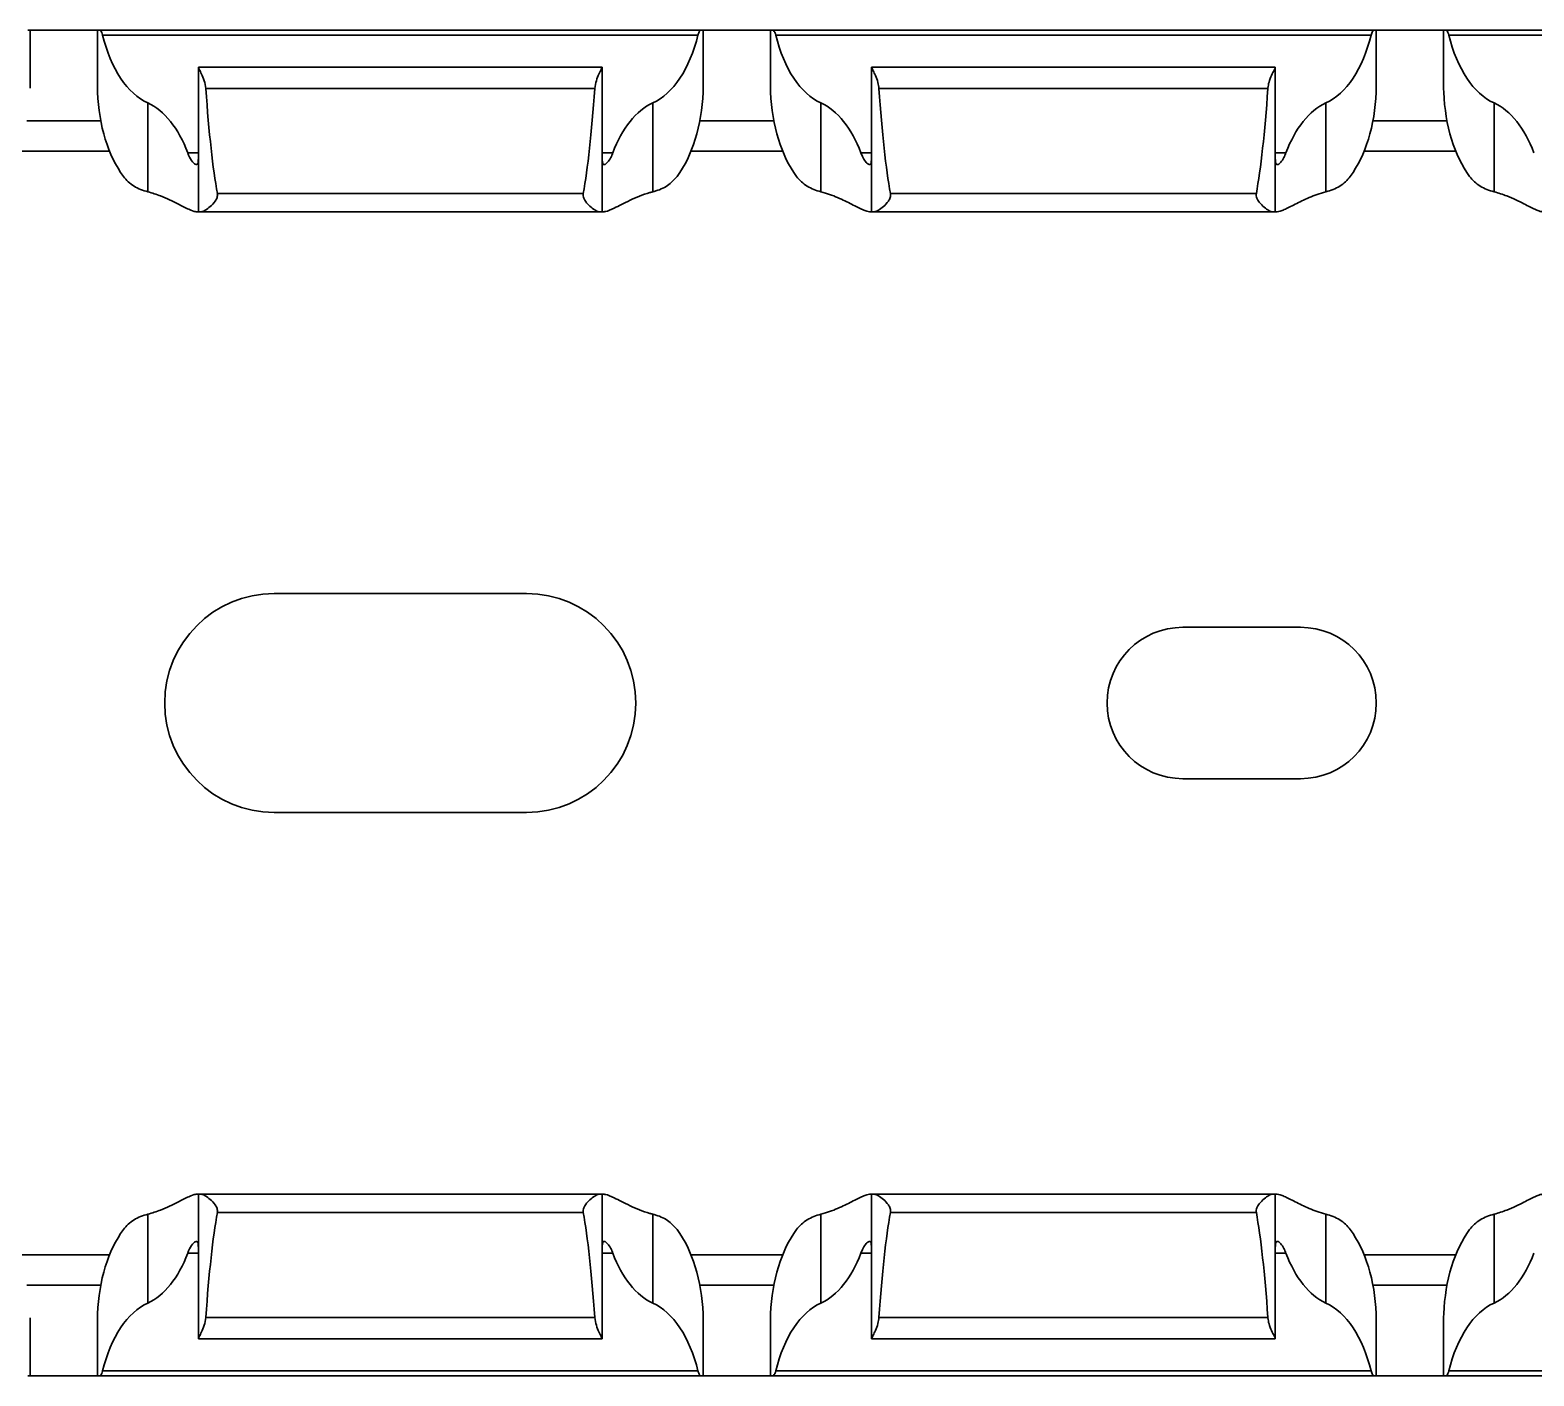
# Model space of a CAD drawing. Header units: millimetres. Extents: x -2573 to 2942, y -1220 to 2800.
# Drawn here: x 1759.39 to 1804.07, y 1288 to 1328 of the extents above; entities that cross this region are included whole.
import ezdxf

# ---------------------------------------------------------------- set-up
doc = ezdxf.new("R2010")
doc.units = ezdxf.units.MM

msp = doc.modelspace()

# ---------------------------------------------------------------- linework, layer by layer
at = {"linetype": 'Continuous', "lineweight": 30}
for p, q in [((1759.386, 1328), (1759.32, 1328)), ((1759.386, 1326.27), (1759.386, 1328)), ((1761.386, 1328), (1759.386, 1328)), ((1761.386, 1328), (1761.386, 1326.269)), ((1761.386, 1328), (1761.453, 1328)), ((1779.32, 1328), (1761.453, 1328)), ((1779.386, 1328), (1779.32, 1328)), ((1779.386, 1326.27), (1779.386, 1328)), ((1781.386, 1328), (1779.386, 1328)), ((1781.386, 1328), (1781.386, 1326.269)), ((1781.386, 1328), (1781.453, 1328)), ((1799.32, 1328), (1781.453, 1328)), ((1799.386, 1328), (1799.32, 1328)), ((1799.386, 1326.27), (1799.386, 1328)), ((1801.386, 1328), (1799.386, 1328)), ((1801.386, 1328), (1801.386, 1326.269)), ((1801.386, 1328), (1801.453, 1328)), ((1819.32, 1328), (1801.453, 1328)), ((1779.231, 1327.85), (1761.541, 1327.85)), ((1799.231, 1327.85), (1781.541, 1327.85)), ((1819.231, 1327.85), (1801.541, 1327.85)), ((1776.386, 1326.9), (1764.386, 1326.9)), ((1764.386, 1326.9), (1764.386, 1326.896)), ((1764.386, 1322.6), (1764.386, 1326.896)), ((1776.386, 1326.896), (1776.386, 1326.9)), ((1776.386, 1322.6), (1776.386, 1326.896)), ((1796.386, 1326.9), (1784.386, 1326.9)), ((1784.386, 1326.9), (1784.386, 1326.896)), ((1784.386, 1322.6), (1784.386, 1326.896)), ((1796.386, 1326.896), (1796.386, 1326.9)), ((1796.386, 1322.6), (1796.386, 1326.896)), ((1776.165, 1326.261), (1764.607, 1326.261)), ((1796.165, 1326.261), (1784.607, 1326.261)), ((1762.886, 1323.193), (1762.886, 1325.833)), ((1777.886, 1323.193), (1777.886, 1325.833)), ((1782.886, 1323.193), (1782.886, 1325.833)), ((1797.886, 1323.193), (1797.886, 1325.833)), ((1802.886, 1323.193), (1802.886, 1325.833)), ((1761.487, 1325.3), (1759.285, 1325.3)), ((1781.487, 1325.3), (1779.285, 1325.3)), ((1801.487, 1325.3), (1799.285, 1325.3)), ((1759.025, 1324.4), (1761.748, 1324.4)), ((1764.386, 1324.35), (1764.069, 1324.35)), ((1776.703, 1324.35), (1776.386, 1324.35)), ((1779.025, 1324.4), (1781.748, 1324.4)), ((1784.386, 1324.35), (1784.069, 1324.35)), ((1796.703, 1324.35), (1796.386, 1324.35)), ((1799.025, 1324.4), (1801.748, 1324.4)), ((1775.822, 1323.144), (1764.95, 1323.144)), ((1795.822, 1323.144), (1784.95, 1323.144)), ((1764.386, 1322.6), (1764.329, 1322.6)), ((1764.471, 1322.6), (1764.386, 1322.6)), ((1776.302, 1322.6), (1764.471, 1322.6)), ((1776.386, 1322.6), (1776.302, 1322.6)), ((1776.443, 1322.6), (1776.386, 1322.6)), ((1784.386, 1322.6), (1784.329, 1322.6)), ((1784.471, 1322.6), (1784.386, 1322.6)), ((1796.302, 1322.6), (1784.471, 1322.6)), ((1796.386, 1322.6), (1796.302, 1322.6)), ((1796.443, 1322.6), (1796.386, 1322.6)), ((1774.136, 1311.25), (1766.636, 1311.25)), ((1797.136, 1310.25), (1793.636, 1310.25)), ((1793.636, 1305.75), (1797.136, 1305.75)), ((1766.636, 1304.75), (1774.136, 1304.75)), ((1764.386, 1293.4), (1764.329, 1293.4)), ((1764.386, 1293.4), (1764.386, 1289.104)), ((1764.471, 1293.4), (1764.386, 1293.4)), ((1776.302, 1293.4), (1764.471, 1293.4)), ((1776.386, 1293.4), (1776.302, 1293.4)), ((1776.386, 1293.4), (1776.386, 1289.104)), ((1776.443, 1293.4), (1776.386, 1293.4)), ((1784.386, 1293.4), (1784.329, 1293.4)), ((1784.386, 1293.4), (1784.386, 1289.104)), ((1784.471, 1293.4), (1784.386, 1293.4)), ((1796.302, 1293.4), (1784.471, 1293.4)), ((1796.386, 1293.4), (1796.302, 1293.4)), ((1796.386, 1293.4), (1796.386, 1289.104)), ((1796.443, 1293.4), (1796.386, 1293.4)), ((1762.886, 1292.807), (1762.886, 1290.167)), ((1775.822, 1292.856), (1764.95, 1292.856)), ((1777.886, 1292.807), (1777.886, 1290.167)), ((1782.886, 1292.807), (1782.886, 1290.167)), ((1795.822, 1292.856), (1784.95, 1292.856)), ((1797.886, 1292.807), (1797.886, 1290.167)), ((1802.886, 1292.807), (1802.886, 1290.167)), ((1759.025, 1291.6), (1761.748, 1291.6)), ((1764.386, 1291.65), (1764.069, 1291.65)), ((1776.703, 1291.65), (1776.386, 1291.65)), ((1779.025, 1291.6), (1781.748, 1291.6)), ((1784.386, 1291.65), (1784.069, 1291.65)), ((1796.703, 1291.65), (1796.386, 1291.65)), ((1799.025, 1291.6), (1801.748, 1291.6)), ((1761.487, 1290.7), (1759.285, 1290.7)), ((1781.487, 1290.7), (1779.285, 1290.7)), ((1801.487, 1290.7), (1799.285, 1290.7)), ((1759.386, 1288), (1759.386, 1289.73)), ((1761.386, 1289.731), (1761.386, 1288)), ((1776.165, 1289.739), (1764.607, 1289.739)), ((1779.386, 1288), (1779.386, 1289.73)), ((1781.386, 1289.731), (1781.386, 1288)), ((1796.165, 1289.739), (1784.607, 1289.739)), ((1799.386, 1288), (1799.386, 1289.73)), ((1801.386, 1289.731), (1801.386, 1288)), ((1764.386, 1289.1), (1764.386, 1289.104)), ((1764.386, 1289.1), (1776.386, 1289.1)), ((1776.386, 1289.104), (1776.386, 1289.1)), ((1784.386, 1289.1), (1784.386, 1289.104)), ((1784.386, 1289.1), (1796.386, 1289.1)), ((1796.386, 1289.104), (1796.386, 1289.1)), ((1759.386, 1288), (1759.32, 1288)), ((1761.386, 1288), (1759.386, 1288)), ((1761.386, 1288), (1761.453, 1288)), ((1779.32, 1288), (1761.453, 1288)), ((1779.231, 1288.15), (1761.541, 1288.15)), ((1779.386, 1288), (1779.32, 1288)), ((1781.386, 1288), (1779.386, 1288)), ((1781.386, 1288), (1781.453, 1288)), ((1799.32, 1288), (1781.453, 1288)), ((1799.231, 1288.15), (1781.541, 1288.15)), ((1799.386, 1288), (1799.32, 1288)), ((1801.386, 1288), (1799.386, 1288)), ((1801.386, 1288), (1801.453, 1288)), ((1819.32, 1288), (1801.453, 1288)), ((1819.231, 1288.15), (1801.541, 1288.15))]:
    msp.add_line(p, q, dxfattribs=at)
for centre, radius, start, end in [((1766.636, 1308), 3.25, 90, 270), ((1774.136, 1308), 3.25, 270, 90), ((1793.636, 1308), 2.25, 90, 270), ((1797.136, 1308), 2.25, 270, 90)]:
    msp.add_arc(centre, radius, start, end, dxfattribs=at)
for centre, major_axis, ratio, start_param, end_param in [((1763.386, 1329.187), (0, 3.464), 0.57735, 1.96708, 2.888912), ((1777.386, 1329.187), (0, 3.464), 0.57735, 3.394273, 4.316105), ((1783.386, 1329.187), (0, 3.464), 0.57735, 1.96708, 2.888912), ((1797.386, 1329.187), (0, 3.464), 0.57735, 3.394273, 4.316105), ((1803.386, 1329.187), (0, 3.464), 0.57735, 1.96708, 2.888912), ((1765.386, 1333.431), (0, 11.43), 0.087489, 2.248826, 2.690566), ((1775.386, 1333.431), (0, 11.43), 0.087489, 3.592619, 4.034359), ((1785.386, 1333.431), (0, 11.43), 0.087489, 2.248826, 2.690566), ((1795.386, 1333.431), (0, 11.43), 0.087489, 3.592619, 4.034359), ((1763.386, 1326.387), (0, 3.464), 0.57735, 1.6393, 2.48183), ((1762.386, 1322.479), (0, 3.464), 0.57735, 5.282988, 6.030505), ((1778.386, 1322.479), (0, 3.464), 0.57735, 0.25268, 1.000198), ((1777.386, 1326.387), (0, 3.464), 0.57735, 3.801355, 4.643885), ((1783.386, 1326.387), (0, 3.464), 0.57735, 1.6393, 2.48183), ((1782.386, 1322.479), (0, 3.464), 0.57735, 5.282988, 6.030505), ((1798.386, 1322.479), (0, 3.464), 0.57735, 0.25268, 1.000198), ((1797.386, 1326.387), (0, 3.464), 0.57735, 3.801355, 4.643885), ((1803.386, 1326.387), (0, 3.464), 0.57735, 1.6393, 2.48183), ((1802.386, 1322.479), (0, 3.464), 0.57735, 5.282988, 6.030505), ((1765.386, 1282.569), (0, 11.43), 0.087489, 0.451027, 0.892766), ((1775.386, 1282.569), (0, 11.43), 0.087489, 5.390419, 5.832158), ((1785.386, 1282.569), (0, 11.43), 0.087489, 0.451027, 0.892766), ((1795.386, 1282.569), (0, 11.43), 0.087489, 5.390419, 5.832158), ((1763.386, 1289.613), (0, 3.464), 0.57735, 0.659763, 1.502293), ((1777.386, 1289.613), (0, 3.464), 0.57735, 4.780893, 5.623423), ((1783.386, 1289.613), (0, 3.464), 0.57735, 0.659763, 1.502293), ((1797.386, 1289.613), (0, 3.464), 0.57735, 4.780893, 5.623423), ((1803.386, 1289.613), (0, 3.464), 0.57735, 0.659763, 1.502293), ((1762.386, 1293.521), (0, 3.464), 0.57735, 3.394273, 4.14179), ((1778.386, 1293.521), (0, 3.464), 0.57735, 2.141395, 2.888912), ((1782.386, 1293.521), (0, 3.464), 0.57735, 3.394273, 4.14179), ((1798.386, 1293.521), (0, 3.464), 0.57735, 2.141395, 2.888912), ((1802.386, 1293.521), (0, 3.464), 0.57735, 3.394273, 4.14179), ((1763.386, 1286.813), (0, 3.464), 0.57735, 0.25268, 1.174513), ((1777.386, 1286.813), (0, 3.464), 0.57735, 5.108673, 6.030505), ((1783.386, 1286.813), (0, 3.464), 0.57735, 0.25268, 1.174513), ((1797.386, 1286.813), (0, 3.464), 0.57735, 5.108673, 6.030505), ((1803.386, 1286.813), (0, 3.464), 0.57735, 0.25268, 1.174513)]:
    msp.add_ellipse(centre, major_axis=major_axis, ratio=ratio, start_param=start_param, end_param=end_param, dxfattribs=at)
for points, knots in [([(1761.453, 1328), (1761.463, 1327.996), (1761.483, 1327.989), (1761.516, 1327.935), (1761.533, 1327.878), (1761.541, 1327.85)], [0, 0, 0, 0, 0.335271, 0.670327, 1, 1, 1, 1]), ([(1779.231, 1327.85), (1779.234, 1327.86), (1779.244, 1327.897), (1779.266, 1327.952), (1779.295, 1327.993), (1779.312, 1327.998), (1779.32, 1328)], [0, 0, 0, 0, 0.111557, 0.417137, 0.745128, 1, 1, 1, 1]), ([(1781.453, 1328), (1781.467, 1328), (1781.483, 1327.986), (1781.515, 1327.934), (1781.53, 1327.897), (1781.541, 1327.85)], [0, 0, 0, 0, 0.5, 0.5, 1, 1, 1, 1]), ([(1799.231, 1327.85), (1799.242, 1327.896), (1799.258, 1327.934), (1799.289, 1327.986), (1799.306, 1328), (1799.32, 1328)], [0, 0, 0, 0, 0.5, 0.5, 1, 1, 1, 1]), ([(1801.453, 1328), (1801.463, 1327.996), (1801.483, 1327.989), (1801.516, 1327.935), (1801.533, 1327.878), (1801.541, 1327.85)], [0, 0, 0, 0, 0.335245, 0.670327, 1, 1, 1, 1]), ([(1764.386, 1326.896), (1764.386, 1326.888), (1764.397, 1326.865), (1764.432, 1326.794), (1764.457, 1326.746), (1764.536, 1326.577), (1764.596, 1326.428), (1764.607, 1326.261)], [0, 0, 0, 0, 0.25, 0.25, 0.5, 0.5, 1, 1, 1, 1]), ([(1776.165, 1326.261), (1776.177, 1326.427), (1776.237, 1326.578), (1776.315, 1326.746), (1776.34, 1326.794), (1776.376, 1326.865), (1776.386, 1326.888), (1776.386, 1326.896)], [0, 0, 0, 0, 0.5, 0.5, 0.75, 0.75, 1, 1, 1, 1]), ([(1784.386, 1326.896), (1784.388, 1326.889), (1784.393, 1326.872), (1784.435, 1326.791), (1784.505, 1326.648), (1784.58, 1326.466), (1784.599, 1326.322), (1784.607, 1326.261)], [0, 0, 0, 0, 0.135393, 0.340151, 0.559254, 0.813319, 1, 1, 1, 1]), ([(1796.165, 1326.261), (1796.165, 1326.265), (1796.17, 1326.33), (1796.199, 1326.474), (1796.273, 1326.662), (1796.348, 1326.808), (1796.383, 1326.878), (1796.386, 1326.892), (1796.386, 1326.896)], [0, 0, 0, 0, 0.012016, 0.198651, 0.447301, 0.69871, 0.909613, 1, 1, 1, 1]), ([(1761.391, 1326.15), (1761.391, 1326.162), (1761.389, 1326.202), (1761.386, 1326.248), (1761.387, 1326.264), (1761.387, 1326.269)], [0, 0, 0, 0, 0.2324762, 0.7770617, 1, 1, 1, 1]), ([(1779.386, 1326.27), (1779.386, 1326.26), (1779.386, 1326.235), (1779.383, 1326.186), (1779.382, 1326.154), (1779.382, 1326.15)], [0, 0, 0, 0, 0.388498, 0.929496, 1, 1, 1, 1]), ([(1781.391, 1326.15), (1781.391, 1326.162), (1781.389, 1326.202), (1781.386, 1326.248), (1781.387, 1326.264), (1781.387, 1326.269)], [0, 0, 0, 0, 0.232475, 0.777062, 1, 1, 1, 1]), ([(1799.386, 1326.27), (1799.386, 1326.26), (1799.386, 1326.235), (1799.383, 1326.186), (1799.382, 1326.154), (1799.382, 1326.15)], [0, 0, 0, 0, 0.388498, 0.929496, 1, 1, 1, 1]), ([(1801.391, 1326.15), (1801.391, 1326.162), (1801.389, 1326.202), (1801.386, 1326.248), (1801.387, 1326.264), (1801.387, 1326.269)], [0, 0, 0, 0, 0.232471, 0.777061, 1, 1, 1, 1]), ([(1764.069, 1324.35), (1764.136, 1324.171), (1764.232, 1324.046), (1764.328, 1323.993), (1764.352, 1323.998), (1764.381, 1324.057), (1764.386, 1324.111), (1764.386, 1324.185)], [0, 0, 0, 0, 0.5, 0.5, 0.75, 0.75, 1, 1, 1, 1]), ([(1776.386, 1324.185), (1776.387, 1324.149), (1776.389, 1324.064), (1776.414, 1323.998), (1776.468, 1323.996), (1776.548, 1324.066), (1776.635, 1324.188), (1776.683, 1324.302), (1776.703, 1324.35)], [0, 0, 0, 0, 0.134581, 0.311258, 0.484401, 0.663816, 0.85954, 1, 1, 1, 1]), ([(1784.069, 1324.35), (1784.078, 1324.329), (1784.111, 1324.244), (1784.185, 1324.116), (1784.279, 1324.01), (1784.349, 1323.989), (1784.383, 1324.05), (1784.385, 1324.142), (1784.386, 1324.185)], [0, 0, 0, 0, 0.061395, 0.243196, 0.449456, 0.653587, 0.8381, 1, 1, 1, 1]), ([(1796.386, 1324.185), (1796.387, 1324.149), (1796.389, 1324.064), (1796.414, 1323.998), (1796.468, 1323.996), (1796.548, 1324.066), (1796.635, 1324.188), (1796.683, 1324.302), (1796.703, 1324.35)], [0, 0, 0, 0, 0.134582, 0.31126, 0.484405, 0.663822, 0.859546, 1, 1, 1, 1]), ([(1762.886, 1323.193), (1762.738, 1323.23), (1762.598, 1323.286), (1762.352, 1323.438), (1762.246, 1323.535), (1762.16, 1323.65)], [0, 0, 0, 0, 0.5, 0.5, 1, 1, 1, 1]), ([(1778.612, 1323.65), (1778.536, 1323.565), (1778.367, 1323.376), (1778.095, 1323.249), (1777.918, 1323.202), (1777.886, 1323.193)], [0, 0, 0, 0, 0.3988963, 0.8904368, 1, 1, 1, 1]), ([(1782.886, 1323.193), (1782.738, 1323.23), (1782.598, 1323.286), (1782.352, 1323.438), (1782.246, 1323.535), (1782.16, 1323.65)], [0, 0, 0, 0, 0.5, 0.5, 1, 1, 1, 1]), ([(1798.612, 1323.65), (1798.527, 1323.535), (1798.421, 1323.438), (1798.175, 1323.286), (1798.035, 1323.23), (1797.886, 1323.193)], [0, 0, 0, 0, 0.5, 0.5, 1, 1, 1, 1]), ([(1802.886, 1323.193), (1802.738, 1323.23), (1802.598, 1323.286), (1802.352, 1323.438), (1802.246, 1323.535), (1802.16, 1323.65)], [0, 0, 0, 0, 0.5, 0.5, 1, 1, 1, 1]), ([(1764.329, 1322.6), (1764.32, 1322.601), (1764.268, 1322.604), (1764.107, 1322.667), (1763.763, 1322.841), (1763.346, 1323.053), (1763.015, 1323.154), (1762.886, 1323.193)], [0, 0, 0, 0, 0.051352, 0.271584, 0.516001, 0.812731, 1, 1, 1, 1]), ([(1764.95, 1323.144), (1764.958, 1323.104), (1764.954, 1323.062), (1764.93, 1322.984), (1764.91, 1322.949), (1764.844, 1322.853), (1764.792, 1322.8), (1764.689, 1322.709), (1764.638, 1322.671), (1764.545, 1322.617), (1764.503, 1322.6), (1764.471, 1322.6)], [0, 0, 0, 0, 0.125, 0.125, 0.25, 0.25, 0.5, 0.5, 0.75, 0.75, 1, 1, 1, 1]), ([(1776.302, 1322.6), (1776.278, 1322.604), (1776.22, 1322.615), (1776.093, 1322.699), (1775.963, 1322.814), (1775.871, 1322.93), (1775.826, 1323.022), (1775.815, 1323.094), (1775.821, 1323.132), (1775.822, 1323.144)], [0, 0, 0, 0, 0.163839, 0.401478, 0.643547, 0.778474, 0.884702, 0.962577, 1, 1, 1, 1]), ([(1777.886, 1323.193), (1777.857, 1323.185), (1777.612, 1323.121), (1777.188, 1322.936), (1776.75, 1322.707), (1776.525, 1322.608), (1776.46, 1322.602), (1776.443, 1322.6)], [0, 0, 0, 0, 0.041607, 0.350972, 0.668862, 0.916879, 1, 1, 1, 1]), ([(1784.329, 1322.6), (1784.307, 1322.6), (1784.278, 1322.606), (1784.209, 1322.628), (1784.169, 1322.644), (1784.033, 1322.705), (1783.923, 1322.761), (1783.671, 1322.887), (1783.532, 1322.956), (1783.228, 1323.087), (1783.062, 1323.149), (1782.886, 1323.193)], [0, 0, 0, 0, 0.125, 0.125, 0.25, 0.25, 0.5, 0.5, 0.75, 0.75, 1, 1, 1, 1]), ([(1784.95, 1323.144), (1784.958, 1323.104), (1784.954, 1323.062), (1784.93, 1322.984), (1784.91, 1322.949), (1784.844, 1322.853), (1784.792, 1322.8), (1784.689, 1322.709), (1784.638, 1322.671), (1784.545, 1322.617), (1784.503, 1322.6), (1784.471, 1322.6)], [0, 0, 0, 0, 0.125, 0.125, 0.25, 0.25, 0.5, 0.5, 0.75, 0.75, 1, 1, 1, 1]), ([(1796.302, 1322.6), (1796.278, 1322.604), (1796.22, 1322.615), (1796.093, 1322.699), (1795.963, 1322.814), (1795.871, 1322.93), (1795.826, 1323.022), (1795.815, 1323.094), (1795.821, 1323.132), (1795.822, 1323.144)], [0, 0, 0, 0, 0.1638278, 0.4014885, 0.6435619, 0.7784736, 0.8847037, 0.9625797, 1, 1, 1, 1]), ([(1797.886, 1323.193), (1797.709, 1323.149), (1797.544, 1323.086), (1797.241, 1322.956), (1797.1, 1322.886), (1796.851, 1322.761), (1796.739, 1322.705), (1796.604, 1322.644), (1796.564, 1322.628), (1796.494, 1322.606), (1796.465, 1322.6), (1796.443, 1322.6)], [0, 0, 0, 0, 0.25, 0.25, 0.5, 0.5, 0.75, 0.75, 0.875, 0.875, 1, 1, 1, 1]), ([(1804.329, 1322.6), (1804.32, 1322.601), (1804.268, 1322.604), (1804.107, 1322.667), (1803.763, 1322.841), (1803.346, 1323.053), (1803.015, 1323.154), (1802.886, 1323.193)], [0, 0, 0, 0, 0.051352, 0.271581, 0.516005, 0.812732, 1, 1, 1, 1]), ([(1764.329, 1293.4), (1764.32, 1293.399), (1764.268, 1293.396), (1764.107, 1293.333), (1763.763, 1293.159), (1763.346, 1292.947), (1763.015, 1292.846), (1762.886, 1292.807)], [0, 0, 0, 0, 0.051352, 0.271584, 0.516001, 0.812731, 1, 1, 1, 1]), ([(1764.95, 1292.856), (1764.958, 1292.896), (1764.954, 1292.938), (1764.93, 1293.016), (1764.91, 1293.051), (1764.844, 1293.147), (1764.792, 1293.2), (1764.689, 1293.291), (1764.638, 1293.329), (1764.545, 1293.383), (1764.503, 1293.4), (1764.471, 1293.4)], [0, 0, 0, 0, 0.125, 0.125, 0.25, 0.25, 0.5, 0.5, 0.75, 0.75, 1, 1, 1, 1]), ([(1776.302, 1293.4), (1776.278, 1293.396), (1776.22, 1293.385), (1776.093, 1293.301), (1775.963, 1293.186), (1775.871, 1293.07), (1775.826, 1292.978), (1775.815, 1292.906), (1775.821, 1292.868), (1775.822, 1292.856)], [0, 0, 0, 0, 0.163839, 0.401478, 0.643547, 0.778474, 0.884702, 0.962577, 1, 1, 1, 1]), ([(1777.886, 1292.807), (1777.857, 1292.815), (1777.612, 1292.879), (1777.188, 1293.064), (1776.75, 1293.293), (1776.525, 1293.392), (1776.46, 1293.398), (1776.443, 1293.4)], [0, 0, 0, 0, 0.041607, 0.350972, 0.668862, 0.916879, 1, 1, 1, 1]), ([(1784.329, 1293.4), (1784.307, 1293.4), (1784.278, 1293.394), (1784.209, 1293.372), (1784.169, 1293.356), (1784.033, 1293.295), (1783.923, 1293.239), (1783.671, 1293.113), (1783.532, 1293.044), (1783.228, 1292.913), (1783.062, 1292.851), (1782.886, 1292.807)], [0, 0, 0, 0, 0.125, 0.125, 0.25, 0.25, 0.5, 0.5, 0.75, 0.75, 1, 1, 1, 1]), ([(1784.95, 1292.856), (1784.958, 1292.896), (1784.954, 1292.938), (1784.93, 1293.016), (1784.91, 1293.051), (1784.844, 1293.147), (1784.792, 1293.2), (1784.689, 1293.291), (1784.638, 1293.329), (1784.545, 1293.383), (1784.503, 1293.4), (1784.471, 1293.4)], [0, 0, 0, 0, 0.125, 0.125, 0.25, 0.25, 0.5, 0.5, 0.75, 0.75, 1, 1, 1, 1]), ([(1796.302, 1293.4), (1796.278, 1293.396), (1796.22, 1293.385), (1796.093, 1293.301), (1795.963, 1293.186), (1795.871, 1293.07), (1795.826, 1292.978), (1795.815, 1292.906), (1795.821, 1292.868), (1795.822, 1292.856)], [0, 0, 0, 0, 0.1638278, 0.4014885, 0.6435619, 0.7784736, 0.8847037, 0.9625797, 1, 1, 1, 1]), ([(1797.886, 1292.807), (1797.709, 1292.851), (1797.544, 1292.914), (1797.241, 1293.044), (1797.1, 1293.114), (1796.851, 1293.239), (1796.739, 1293.295), (1796.604, 1293.356), (1796.564, 1293.372), (1796.494, 1293.394), (1796.465, 1293.4), (1796.443, 1293.4)], [0, 0, 0, 0, 0.25, 0.25, 0.5, 0.5, 0.75, 0.75, 0.875, 0.875, 1, 1, 1, 1]), ([(1804.329, 1293.4), (1804.32, 1293.399), (1804.268, 1293.396), (1804.107, 1293.333), (1803.763, 1293.159), (1803.346, 1292.947), (1803.015, 1292.846), (1802.886, 1292.807)], [0, 0, 0, 0, 0.051352, 0.271581, 0.516005, 0.812732, 1, 1, 1, 1]), ([(1762.886, 1292.807), (1762.738, 1292.77), (1762.598, 1292.714), (1762.352, 1292.562), (1762.246, 1292.465), (1762.16, 1292.35)], [0, 0, 0, 0, 0.5, 0.5, 1, 1, 1, 1]), ([(1778.612, 1292.35), (1778.536, 1292.435), (1778.367, 1292.624), (1778.095, 1292.751), (1777.918, 1292.798), (1777.886, 1292.807)], [0, 0, 0, 0, 0.3988963, 0.8904368, 1, 1, 1, 1]), ([(1782.886, 1292.807), (1782.738, 1292.77), (1782.598, 1292.714), (1782.352, 1292.562), (1782.246, 1292.465), (1782.16, 1292.35)], [0, 0, 0, 0, 0.5, 0.5, 1, 1, 1, 1]), ([(1798.612, 1292.35), (1798.527, 1292.465), (1798.421, 1292.562), (1798.175, 1292.714), (1798.035, 1292.77), (1797.886, 1292.807)], [0, 0, 0, 0, 0.5, 0.5, 1, 1, 1, 1]), ([(1802.886, 1292.807), (1802.738, 1292.77), (1802.598, 1292.714), (1802.352, 1292.562), (1802.246, 1292.465), (1802.16, 1292.35)], [0, 0, 0, 0, 0.5, 0.5, 1, 1, 1, 1]), ([(1764.069, 1291.65), (1764.136, 1291.829), (1764.232, 1291.954), (1764.328, 1292.007), (1764.352, 1292.002), (1764.381, 1291.943), (1764.386, 1291.889), (1764.386, 1291.815)], [0, 0, 0, 0, 0.5, 0.5, 0.75, 0.75, 1, 1, 1, 1]), ([(1776.386, 1291.815), (1776.387, 1291.851), (1776.389, 1291.936), (1776.414, 1292.002), (1776.468, 1292.004), (1776.548, 1291.934), (1776.635, 1291.812), (1776.683, 1291.698), (1776.703, 1291.65)], [0, 0, 0, 0, 0.134581, 0.311258, 0.484401, 0.663816, 0.85954, 1, 1, 1, 1]), ([(1784.069, 1291.65), (1784.078, 1291.671), (1784.111, 1291.756), (1784.185, 1291.884), (1784.279, 1291.99), (1784.349, 1292.011), (1784.383, 1291.95), (1784.385, 1291.858), (1784.386, 1291.815)], [0, 0, 0, 0, 0.061395, 0.243196, 0.449456, 0.653587, 0.8381, 1, 1, 1, 1]), ([(1796.386, 1291.815), (1796.387, 1291.851), (1796.389, 1291.936), (1796.414, 1292.002), (1796.468, 1292.004), (1796.548, 1291.934), (1796.635, 1291.812), (1796.683, 1291.698), (1796.703, 1291.65)], [0, 0, 0, 0, 0.134582, 0.31126, 0.484405, 0.663822, 0.859546, 1, 1, 1, 1]), ([(1761.391, 1289.85), (1761.391, 1289.838), (1761.389, 1289.798), (1761.386, 1289.752), (1761.387, 1289.736), (1761.387, 1289.731)], [0, 0, 0, 0, 0.2324762, 0.7770617, 1, 1, 1, 1]), ([(1764.386, 1289.104), (1764.386, 1289.112), (1764.397, 1289.135), (1764.432, 1289.206), (1764.457, 1289.254), (1764.536, 1289.423), (1764.596, 1289.572), (1764.607, 1289.739)], [0, 0, 0, 0, 0.25, 0.25, 0.5, 0.5, 1, 1, 1, 1]), ([(1776.165, 1289.739), (1776.177, 1289.573), (1776.237, 1289.422), (1776.315, 1289.254), (1776.34, 1289.206), (1776.376, 1289.135), (1776.386, 1289.112), (1776.386, 1289.104)], [0, 0, 0, 0, 0.5, 0.5, 0.75, 0.75, 1, 1, 1, 1]), ([(1779.386, 1289.73), (1779.386, 1289.74), (1779.386, 1289.765), (1779.383, 1289.814), (1779.382, 1289.846), (1779.382, 1289.85)], [0, 0, 0, 0, 0.388498, 0.929496, 1, 1, 1, 1]), ([(1781.391, 1289.85), (1781.391, 1289.838), (1781.389, 1289.798), (1781.386, 1289.752), (1781.387, 1289.736), (1781.387, 1289.731)], [0, 0, 0, 0, 0.232475, 0.777062, 1, 1, 1, 1]), ([(1784.386, 1289.104), (1784.388, 1289.111), (1784.393, 1289.128), (1784.435, 1289.209), (1784.505, 1289.352), (1784.58, 1289.534), (1784.599, 1289.678), (1784.607, 1289.739)], [0, 0, 0, 0, 0.135393, 0.340151, 0.559254, 0.813319, 1, 1, 1, 1]), ([(1796.165, 1289.739), (1796.165, 1289.735), (1796.17, 1289.67), (1796.199, 1289.526), (1796.273, 1289.338), (1796.348, 1289.192), (1796.383, 1289.122), (1796.386, 1289.108), (1796.386, 1289.104)], [0, 0, 0, 0, 0.012016, 0.198651, 0.447301, 0.69871, 0.909613, 1, 1, 1, 1]), ([(1799.386, 1289.73), (1799.386, 1289.74), (1799.386, 1289.765), (1799.383, 1289.814), (1799.382, 1289.846), (1799.382, 1289.85)], [0, 0, 0, 0, 0.388498, 0.929496, 1, 1, 1, 1]), ([(1801.391, 1289.85), (1801.391, 1289.838), (1801.389, 1289.798), (1801.386, 1289.752), (1801.387, 1289.736), (1801.387, 1289.731)], [0, 0, 0, 0, 0.232471, 0.777061, 1, 1, 1, 1]), ([(1761.453, 1288), (1761.463, 1288.004), (1761.483, 1288.011), (1761.516, 1288.065), (1761.533, 1288.122), (1761.541, 1288.15)], [0, 0, 0, 0, 0.335271, 0.670327, 1, 1, 1, 1]), ([(1779.231, 1288.15), (1779.234, 1288.14), (1779.244, 1288.103), (1779.266, 1288.048), (1779.295, 1288.007), (1779.312, 1288.002), (1779.32, 1288)], [0, 0, 0, 0, 0.111557, 0.417137, 0.745128, 1, 1, 1, 1]), ([(1781.453, 1288), (1781.467, 1288), (1781.483, 1288.014), (1781.515, 1288.066), (1781.53, 1288.103), (1781.541, 1288.15)], [0, 0, 0, 0, 0.5, 0.5, 1, 1, 1, 1]), ([(1799.231, 1288.15), (1799.242, 1288.104), (1799.258, 1288.066), (1799.289, 1288.014), (1799.306, 1288), (1799.32, 1288)], [0, 0, 0, 0, 0.5, 0.5, 1, 1, 1, 1]), ([(1801.453, 1288), (1801.463, 1288.004), (1801.483, 1288.011), (1801.516, 1288.065), (1801.533, 1288.122), (1801.541, 1288.15)], [0, 0, 0, 0, 0.335245, 0.670327, 1, 1, 1, 1])]:
    msp.add_open_spline(points, degree=3, knots=knots, dxfattribs=at)

doc.saveas('drawing.dxf')
